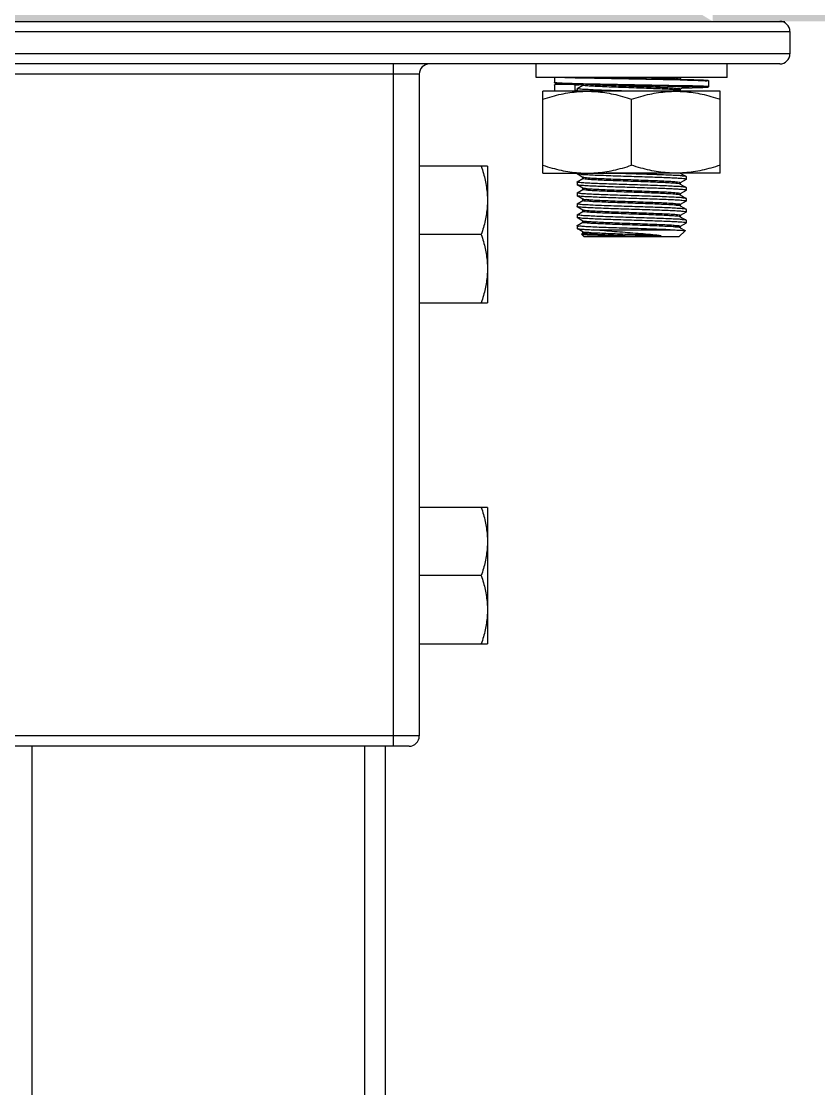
# Model space of a CAD drawing. Extents: x 185245 to 1992634, y -19957 to 755165.
# Drawn here: x 1877353 to 1877790, y 572637 to 573221 of the extents above; entities that cross this region are included whole.
import ezdxf

# ---------------------------------------------------------------- set-up
doc = ezdxf.new("R2010")
doc.units = 0
doc.header["$LTSCALE"] = 1000
doc.header["$MEASUREMENT"] = 0
for name, color, linetype in [('02___PRT_ALL_AXES', 7, 'Continuous'), ('03___PRT_ALL_CURVES', 7, 'Continuous'), ('11122', 7, 'Continuous')]:
    doc.layers.add(name, color=color, linetype=linetype)

msp = doc.modelspace()

# ---------------------------------------------------------------- hatches: boundary and pattern name
at = {"layer": '11122'}
h = msp.add_hatch(dxfattribs=at)
h.set_pattern_fill('AR-CONC', color=256, scale=50, style=0)
h.set_pattern_definition([(50, (1386512.4, 1213028.83), (358.63009, -31.37607), [37.5, -412.5]), (355, (1386512.4, 1213028.83), (-69.37567, 376.09607), [30, -330]), (100.4514, (1386542.3, 1213026.2), (289.25469, 344.71977), [31.8701, -350.57106]), (46.1842, (1386512.4, 1213128.83), (533.62052, -82.7595), [56.25, -618.75]), (96.6356, (1386556.9, 1213121.93), (467.33135, 487.05894), [47.80514, -525.8565]), (351.1842, (1386512.4, 1213128.83), (467.33097, 487.0593), [45, -495]), (21, (1386562.4, 1213103.83), (298.45353, -201.30945), [37.5, -412.5]), (326, (1386562.4, 1213103.83), (121.65767, 362.57502), [30, -330]), (71.4514, (1386587.28, 1213087.05), (420.11131, 161.26525), [31.8701, -350.57106]), (37.5, (1386512.41, 1213028.83), (6.079928, 166.446927), [0, -326, 0, -335, 0, -331.25]), (7.5, (1386512.41, 1213028.83), (131.53477, 197.205856), [0, -191, 0, -318.5, 0, -126.25]), (327.5, (1386400.91, 1213028.83), (266.911218, -11.277436), [0, -125, 0, -390, 0, -517.5]), (317.5, (1386350.9, 1213028.83), (291.593085, 50.05249), [0, -162.5, 0, -259, 0, -367.5])])
edge = h.paths.add_edge_path()
edge.add_line((1874417.97, 573544.25), (1874033.69, 573627.62))
edge.add_line((1874033.69, 573627.62), (1874218.81, 573699.24))
edge.add_line((1874218.81, 573490.95), (1874417.97, 573544.25))
edge.add_line((1874218.81, 573490.95), (1874218.81, 573221.01))
edge.add_line((1874218.81, 573940.13), (1874218.81, 573699.24))
edge.add_line((1874218.81, 573940.13), (1884879.72, 573940.13))
edge.add_line((1874218.81, 573221.01), (1884879.72, 573221.01))
edge.add_line((1878315.2, 573516.96), (1878274.6, 573516.96))
edge.add_line((1878220.87, 573567.05), (1878321.04, 573567.05))
edge.add_line((1878267.31, 573516.96), (1878226.71, 573516.96))
edge.add_line((1878267.31, 573485.09), (1878274.6, 573485.09))
edge.add_line((1878226.71, 573440.23), (1878226.56, 573440.23))
edge.add_line((1878274.6, 573448.67), (1878267.31, 573448.67))
edge.add_line((1878315.35, 573440.23), (1878315.2, 573440.23))
edge.add_line((1878220.87, 573567.05), (1878229.22, 573516.96))
edge.add_line((1878321.04, 573567.05), (1878312.69, 573516.96))
edge.add_line((1878315.35, 573448.67), (1878315.35, 573221.01))
edge.add_line((1878315.2, 573516.96), (1878315.2, 573448.67))
edge.add_line((1878274.6, 573516.96), (1878274.6, 573448.67))
edge.add_line((1878267.31, 573516.96), (1878267.31, 573448.67))
edge.add_line((1878226.71, 573516.96), (1878226.71, 573448.67))
edge.add_line((1878226.56, 573448.67), (1878226.56, 573221.01))
edge.add_line((1877737.55, 573567.34), (1877729.2, 573517.21))
edge.add_line((1877737.55, 573567.34), (1877637.3, 573567.34))
edge.add_line((1877691.07, 573517.21), (1877731.71, 573517.21))
edge.add_line((1877643.15, 573517.21), (1877683.78, 573517.21))
edge.add_line((1877691.07, 573485.31), (1877683.78, 573485.31))
edge.add_line((1877731.71, 573448.86), (1877731.86, 573448.86))
edge.add_line((1877683.78, 573448.86), (1877691.07, 573448.86))
edge.add_line((1877643, 573448.86), (1877643.15, 573448.86))
edge.add_line((1877637.3, 573567.34), (1877645.65, 573517.21))
edge.add_line((1877643, 573448.86), (1877643, 573221.01))
edge.add_line((1877643.15, 573517.21), (1877643.15, 573448.86))
edge.add_line((1877683.78, 573517.21), (1877683.78, 573448.86))
edge.add_line((1877691.07, 573517.21), (1877691.07, 573448.86))
edge.add_line((1877731.71, 573517.21), (1877731.71, 573448.86))
edge.add_line((1877731.86, 573448.86), (1877731.86, 573221.01))
edge.add_line((1877157.56, 573567.34), (1877165.91, 573517.21))
edge.add_line((1877157.56, 573567.34), (1877257.81, 573567.34))
edge.add_line((1877204.04, 573517.21), (1877163.4, 573517.21))
edge.add_line((1877251.96, 573517.21), (1877211.33, 573517.21))
edge.add_line((1877204.04, 573485.31), (1877211.33, 573485.31))
edge.add_line((1877163.4, 573448.86), (1877163.25, 573448.86))
edge.add_line((1877211.33, 573448.86), (1877204.04, 573448.86))
edge.add_line((1877252.11, 573448.86), (1877251.96, 573448.86))
edge.add_line((1877257.81, 573567.34), (1877249.46, 573517.21))
edge.add_line((1877252.11, 573448.86), (1877252.11, 573221.01))
edge.add_line((1877251.96, 573517.21), (1877251.96, 573448.86))
edge.add_line((1877211.33, 573517.21), (1877211.33, 573448.86))
edge.add_line((1877204.04, 573517.21), (1877204.04, 573448.86))
edge.add_line((1877163.4, 573517.21), (1877163.4, 573448.86))
edge.add_line((1877163.25, 573448.86), (1877163.25, 573221.01))
edge.add_line((1880836.24, 573516.96), (1880876.84, 573516.96))
edge.add_line((1880930.57, 573567.05), (1880830.4, 573567.05))
edge.add_line((1880884.13, 573516.96), (1880924.73, 573516.96))
edge.add_line((1880884.13, 573485.09), (1880876.84, 573485.09))
edge.add_line((1880924.73, 573440.23), (1880924.88, 573440.23))
edge.add_line((1880876.84, 573448.67), (1880884.13, 573448.67))
edge.add_line((1880836.09, 573440.23), (1880836.24, 573440.23))
edge.add_line((1880930.57, 573567.05), (1880922.22, 573516.96))
edge.add_line((1880830.4, 573567.05), (1880838.75, 573516.96))
edge.add_line((1880836.09, 573448.67), (1880836.09, 573221.01))
edge.add_line((1880836.24, 573516.96), (1880836.24, 573448.67))
edge.add_line((1880876.84, 573516.96), (1880876.84, 573448.67))
edge.add_line((1880884.13, 573516.96), (1880884.13, 573448.67))
edge.add_line((1880924.73, 573516.96), (1880924.73, 573448.67))
edge.add_line((1880924.88, 573448.67), (1880924.88, 573221.01))
edge.add_line((1881994.19, 573567.34), (1881985.84, 573517.21))
edge.add_line((1881994.19, 573567.34), (1881893.94, 573567.34))
edge.add_line((1881947.71, 573517.21), (1881988.35, 573517.21))
edge.add_line((1881899.79, 573517.21), (1881940.42, 573517.21))
edge.add_line((1881947.71, 573485.31), (1881940.42, 573485.31))
edge.add_line((1881988.35, 573448.86), (1881988.5, 573448.86))
edge.add_line((1881940.42, 573448.86), (1881947.71, 573448.86))
edge.add_line((1881899.64, 573448.86), (1881899.79, 573448.86))
edge.add_line((1881893.94, 573567.34), (1881902.3, 573517.21))
edge.add_line((1881899.64, 573448.86), (1881899.64, 573221.01))
edge.add_line((1881899.79, 573517.21), (1881899.79, 573448.86))
edge.add_line((1881940.42, 573517.21), (1881940.42, 573448.86))
edge.add_line((1881947.71, 573517.21), (1881947.71, 573448.86))
edge.add_line((1881988.35, 573517.21), (1881988.35, 573448.86))
edge.add_line((1881988.5, 573448.86), (1881988.5, 573221.01))
edge.add_line((1881414.2, 573567.34), (1881422.55, 573517.21))
edge.add_line((1881414.2, 573567.34), (1881514.45, 573567.34))
edge.add_line((1881460.68, 573517.21), (1881420.04, 573517.21))
edge.add_line((1881508.61, 573517.21), (1881467.97, 573517.21))
edge.add_line((1881460.68, 573485.31), (1881467.97, 573485.31))
edge.add_line((1881420.04, 573448.86), (1881419.89, 573448.86))
edge.add_line((1881467.97, 573448.86), (1881460.68, 573448.86))
edge.add_line((1881508.76, 573448.86), (1881508.61, 573448.86))
edge.add_line((1881514.45, 573567.34), (1881506.1, 573517.21))
edge.add_line((1881508.76, 573448.86), (1881508.76, 573221.01))
edge.add_line((1881508.61, 573517.21), (1881508.61, 573448.86))
edge.add_line((1881467.97, 573517.21), (1881467.97, 573448.86))
edge.add_line((1881460.68, 573517.21), (1881460.68, 573448.86))
edge.add_line((1881420.04, 573517.21), (1881420.04, 573448.86))
edge.add_line((1881419.89, 573448.86), (1881419.89, 573221.01))
edge.add_line((1885078.89, 573533.92), (1884694.6, 573617.28))
edge.add_line((1884694.6, 573617.28), (1884879.72, 573688.91))
edge.add_line((1884879.72, 573480.61), (1885078.89, 573533.92))
edge.add_line((1884879.72, 573480.61), (1884879.72, 573210.67))
edge.add_line((1884879.72, 573929.79), (1884879.72, 573688.91))
edge.add_line((1884260.93, 573566.81), (1884361.03, 573566.81))
edge.add_line((1884307.34, 573516.76), (1884266.77, 573516.76))
edge.add_line((1884355.19, 573516.76), (1884314.62, 573516.76))
edge.add_line((1884307.34, 573484.91), (1884314.62, 573484.91))
edge.add_line((1884260.93, 573566.81), (1884269.27, 573516.76))
edge.add_line((1884355.19, 573516.76), (1884355.19, 573448.51))
edge.add_line((1884314.62, 573516.76), (1884314.62, 573448.51))
edge.add_line((1884307.34, 573516.76), (1884307.34, 573448.51))
edge.add_line((1884266.77, 573516.76), (1884266.77, 573448.51))
edge.add_line((1884361.03, 573566.81), (1884352.69, 573516.76))
edge.add_line((1884266.77, 573448.51), (1884266.62, 573448.51))
edge.add_line((1884314.62, 573448.51), (1884307.34, 573448.51))
edge.add_line((1884355.34, 573448.51), (1884355.19, 573448.51))
edge.add_line((1884355.34, 573448.51), (1884355.34, 573221.01))
edge.add_line((1884266.62, 573448.51), (1884266.62, 573221.01))

# ---------------------------------------------------------------- linework, layer by layer
at = {"color": 0, "linetype": 'Continuous'}
for p, q in [((1877126.41, 573221.01), (1877771.34, 573221.01)), ((1877120.81, 573215.41), (1877774.14, 573215.41)), ((1877774.14, 573215.41), (1877774.14, 573203.28)), ((1877774.14, 573203.28), (1877120.81, 573203.28)), ((1877768.54, 573197.68), (1877126.41, 573197.68)), ((1877557.14, 572824.34), (1877557.14, 573197.68)), ((1877571.14, 573192.08), (1877323.81, 573192.08)), ((1877571.14, 573192.08), (1877571.14, 572829.94)), ((1877645.24, 573190.21), (1877645.24, 573187.6)), ((1877650.94, 573190.21), (1877656.44, 573190.05)), ((1877656.44, 573190.05), (1877657.45, 573190.03)), ((1877657.45, 573190.03), (1877657.56, 573190.02)), ((1877657.56, 573190.02), (1877657.6, 573190.02)), ((1877657.6, 573190.02), (1877714.01, 573188.98)), ((1877666.53, 573190.21), (1877687.35, 573189.84)), ((1877671.66, 573190.21), (1877676.52, 573190.09)), ((1877671.66, 573190.21), (1877684.69, 573189.9)), ((1877676.52, 573190.09), (1877683.74, 573189.92)), ((1877683.74, 573189.92), (1877687.35, 573189.84)), ((1877684.69, 573189.9), (1877687.35, 573189.84)), ((1877687.35, 573189.84), (1877703.85, 573189.55)), ((1877687.35, 573189.84), (1877687.43, 573189.84)), ((1877714.06, 573189.84), (1877714.06, 573189.34)), ((1877714.06, 573188.98), (1877714.32, 573188.97)), ((1877714.76, 573190.21), (1877714.07, 573189.81)), ((1877714.32, 573188.97), (1877718.02, 573188.88)), ((1877729.61, 573188.34), (1877729.61, 573185.36)), ((1877645.24, 573186.1), (1877645.24, 573186.11)), ((1877645.24, 573186.1), (1877645.24, 573183.12)), ((1877655.88, 573186.48), (1877645.61, 573186.48)), ((1877647.45, 573187.01), (1877646.99, 573187.04)), ((1877648.02, 573186.98), (1877647.45, 573187.01)), ((1877648.68, 573186.95), (1877648.02, 573186.98)), ((1877649.47, 573186.91), (1877648.68, 573186.95)), ((1877650.92, 573186.86), (1877649.47, 573186.91)), ((1877653.4, 573186.78), (1877650.92, 573186.86)), ((1877655.89, 573186.71), (1877653.4, 573186.78)), ((1877669.17, 573186.42), (1877655.89, 573186.71)), ((1877656.28, 573182.81), (1877656.07, 573182.74)), ((1877656.33, 573182.85), (1877656.28, 573182.81)), ((1877656.44, 573183.11), (1877656.33, 573182.85)), ((1877656.44, 573183.12), (1877656.44, 573185.92)), ((1877656.44, 573183.12), (1877656.44, 573183.11)), ((1877657.56, 573182.96), (1877657.15, 573182.93)), ((1877657.56, 573184.24), (1877657.61, 573184.29)), ((1877657.61, 573184.29), (1877660.78, 573186.12)), ((1877660.53, 573186.97), (1877660.8, 573186.96)), ((1877660.79, 573186.1), (1877660.79, 573186.59)), ((1877660.8, 573186.96), (1877660.85, 573186.96)), ((1877660.85, 573186.96), (1877717.25, 573185.92)), ((1877680.24, 573186.23), (1877669.17, 573186.42)), ((1877684.49, 573186.15), (1877680.24, 573186.23)), ((1877684.49, 573186.15), (1877687.43, 573186.1)), ((1877687.43, 573186.1), (1877688.2, 573186.08)), ((1877687.43, 573186.1), (1877688.2, 573186.09)), ((1877688.2, 573186.09), (1877717.01, 573185.54)), ((1877691.04, 573186.02), (1877688.2, 573186.08)), ((1877698.13, 573185.85), (1877691.04, 573186.02)), ((1877702.97, 573185.73), (1877698.13, 573185.85)), ((1877707.02, 573185.62), (1877702.97, 573185.73)), ((1877709.56, 573185.54), (1877707.02, 573185.62)), ((1877711.7, 573185.47), (1877709.56, 573185.54)), ((1877713.46, 573185.4), (1877711.7, 573185.47)), ((1877714.9, 573185.34), (1877713.46, 573185.4)), ((1877714, 573183.16), (1877713.88, 573183.21)), ((1877714.01, 573183.17), (1877714.76, 573182.74)), ((1877714.06, 573183.86), (1877714.06, 573183.17)), ((1877716.52, 573185.25), (1877714.07, 573183.84)), ((1877715.69, 573185.3), (1877714.9, 573185.34)), ((1877720.1, 573184.5), (1877715, 573184.38)), ((1877716.38, 573185.26), (1877715.69, 573185.3)), ((1877716.96, 573185.23), (1877716.38, 573185.26)), ((1877716.52, 573185.26), (1877716.6, 573185.25)), ((1877716.6, 573185.25), (1877717.2, 573185.15)), ((1877717.01, 573185.54), (1877717.24, 573185.54)), ((1877717.24, 573185.54), (1877717.29, 573185.54)), ((1877717.25, 573185.92), (1877717.3, 573185.92)), ((1877723.05, 573184.59), (1877720.1, 573184.5)), ((1877724.76, 573184.65), (1877723.05, 573184.59)), ((1877725.71, 573184.69), (1877724.76, 573184.65)), ((1877726.51, 573184.72), (1877725.71, 573184.69)), ((1877657.61, 573137.49), (1877657.56, 573137.54)), ((1877660.79, 573135.64), (1877657.61, 573137.49)), ((1877660.84, 573135.61), (1877660.79, 573135.64)), ((1877660.79, 573134.93), (1877660.79, 573135.61)), ((1877661.2, 573135.51), (1877660.87, 573135.65)), ((1877714.06, 573137.94), (1877717.25, 573136.1)), ((1877717.29, 573136.05), (1877717.25, 573136.1)), ((1877657.56, 573133.06), (1877657.61, 573133.11)), ((1877657.61, 573131.51), (1877657.56, 573131.57)), ((1877657.61, 573133.11), (1877660.78, 573134.95)), ((1877660.79, 573129.67), (1877657.61, 573131.51)), ((1877714.01, 573131.99), (1877713.89, 573132.04)), ((1877714.01, 573132), (1877714.06, 573131.97)), ((1877714.06, 573132.69), (1877714.06, 573132)), ((1877714.06, 573131.97), (1877717.25, 573130.13)), ((1877717.25, 573134.5), (1877714.07, 573132.66)), ((1877717.29, 573130.07), (1877717.25, 573130.13)), ((1877657.56, 573127.09), (1877657.61, 573127.14)), ((1877657.61, 573125.54), (1877657.56, 573125.59)), ((1877657.61, 573127.14), (1877660.78, 573128.98)), ((1877660.79, 573123.7), (1877657.61, 573125.54)), ((1877660.84, 573129.64), (1877660.79, 573129.67)), ((1877660.79, 573128.95), (1877660.79, 573129.64)), ((1877714.01, 573126.03), (1877714.06, 573126)), ((1877714.06, 573126.71), (1877714.06, 573126.03)), ((1877714.06, 573126), (1877717.25, 573124.15)), ((1877717.25, 573128.53), (1877714.07, 573126.69)), ((1877717.29, 573124.1), (1877717.25, 573124.15)), ((1877657.56, 573121.11), (1877657.61, 573121.17)), ((1877657.61, 573119.57), (1877657.56, 573119.62)), ((1877657.61, 573121.17), (1877660.78, 573123)), ((1877660.79, 573117.72), (1877657.61, 573119.57)), ((1877660.84, 573123.67), (1877660.79, 573123.7)), ((1877660.79, 573122.98), (1877660.79, 573123.67)), ((1877660.96, 573123.62), (1877660.94, 573123.69)), ((1877714.01, 573120.05), (1877714.02, 573120.11)), ((1877714.01, 573120.05), (1877714.06, 573120.02)), ((1877714.06, 573120.74), (1877714.06, 573120.05)), ((1877714.06, 573120.02), (1877717.25, 573118.18)), ((1877717.25, 573122.55), (1877714.07, 573120.72)), ((1877717.29, 573118.13), (1877717.25, 573118.18)), ((1877657.56, 573115.14), (1877657.61, 573115.19)), ((1877657.61, 573113.59), (1877657.56, 573113.65)), ((1877657.61, 573115.19), (1877660.78, 573117.03)), ((1877660.79, 573111.75), (1877657.61, 573113.59)), ((1877660.84, 573117.69), (1877660.79, 573117.72)), ((1877660.79, 573117.01), (1877660.79, 573117.69)), ((1877660.98, 573117.67), (1877660.86, 573117.72)), ((1877714, 573114.06), (1877713.88, 573114.11)), ((1877714.01, 573114.08), (1877714.06, 573114.05)), ((1877714.06, 573114.77), (1877714.06, 573114.08)), ((1877714.06, 573114.05), (1877717.25, 573112.21)), ((1877717.25, 573116.58), (1877714.07, 573114.74)), ((1877717.29, 573112.15), (1877717.25, 573112.21)), ((1877657.56, 573109.17), (1877657.61, 573109.22)), ((1877657.56, 573107.67), (1877657.61, 573107.62)), ((1877657.61, 573109.22), (1877660.78, 573111.06)), ((1877660.79, 573105.78), (1877657.61, 573107.62)), ((1877660.84, 573111.72), (1877660.79, 573111.75)), ((1877660.79, 573111.03), (1877660.79, 573111.72)), ((1877660.92, 573111.62), (1877660.83, 573111.73)), ((1877666.3, 573106.93), (1877708.54, 573106.93)), ((1877713.56, 573103.19), (1877716.82, 573106.45)), ((1877713.92, 573108.06), (1877713.85, 573108.17)), ((1877714.01, 573108.11), (1877714.06, 573108.08)), ((1877714.06, 573108.79), (1877714.06, 573108.11)), ((1877714.06, 573108.08), (1877716.81, 573106.49)), ((1877717.25, 573110.61), (1877714.07, 573108.77)), ((1877716.81, 573106.49), (1877716.82, 573106.45)), ((1877661.29, 573103.19), (1877659.93, 573104.56)), ((1877659.94, 573104.6), (1877660.78, 573105.08)), ((1877660.84, 573105.75), (1877660.79, 573105.78)), ((1877660.79, 573105.06), (1877660.79, 573105.75)), ((1877661.29, 573103.19), (1877713.56, 573103.19)), ((1877683.87, 573103.69), (1877703.58, 573103.69)), ((1877571.14, 572829.94), (1877323.81, 572829.94)), ((1877565.54, 572824.34), (1877329.41, 572824.34))]:
    msp.add_line(p, q, dxfattribs=at)
at = {"color": 7, "linetype": 'Continuous'}
for p, q in [((1877358.96, 572824.34), (1877358.96, 569789.15)), ((1877541.09, 572824.34), (1877541.09, 569789.15)), ((1877552.47, 572824.34), (1877552.47, 569789.15))]:
    msp.add_line(p, q, dxfattribs=at)
at = {"color": 0, "linetype": 'Continuous'}
for points in [[(1877703.85, 573189.55), (1877708.96, 573189.45), (1877713.67, 573189.35)], [(1877713.67, 573189.35), (1877717.89, 573189.25), (1877721.54, 573189.16), (1877724.55, 573189.06), (1877726.8, 573188.96), (1877727.87, 573188.9), (1877728.4, 573188.86), (1877728.72, 573188.83), (1877728.93, 573188.81), (1877729.08, 573188.78), (1877729.18, 573188.77), (1877729.26, 573188.75), (1877729.34, 573188.72), (1877729.42, 573188.68), (1877729.53, 573188.58), (1877729.61, 573188.37), (1877729.61, 573188.34)], [(1877646.99, 573187.04), (1877646.78, 573187.05), (1877646.6, 573187.07), (1877646.43, 573187.08), (1877646.28, 573187.09), (1877646.15, 573187.11), (1877646.03, 573187.12), (1877645.92, 573187.13), (1877645.83, 573187.15), (1877645.75, 573187.16), (1877645.67, 573187.17), (1877645.61, 573187.19), (1877645.54, 573187.21), (1877645.47, 573187.24), (1877645.38, 573187.29), (1877645.27, 573187.45), (1877645.24, 573187.58)], [(1877645.86, 573186.56), (1877646.42, 573186.62), (1877647.39, 573186.68), (1877649.13, 573186.77), (1877651.24, 573186.85)], [(1877657.15, 573182.93), (1877656.98, 573182.91), (1877656.82, 573182.9), (1877656.69, 573182.88), (1877656.57, 573182.87), (1877656.47, 573182.85), (1877656.39, 573182.84), (1877656.32, 573182.83)], [(1877718.59, 573185.05), (1877718.59, 573185.05), (1877718.56, 573185.06), (1877718.51, 573185.07), (1877718.44, 573185.08), (1877718.36, 573185.1), (1877718.25, 573185.11), (1877718.13, 573185.13), (1877717.99, 573185.14), (1877717.82, 573185.16), (1877717.64, 573185.17), (1877717.44, 573185.19), (1877717.21, 573185.21), (1877716.96, 573185.23)], [(1877729.61, 573185.36), (1877729.61, 573185.3), (1877729.51, 573185.1), (1877729.41, 573185.01), (1877729.33, 573184.98), (1877729.27, 573184.95), (1877729.2, 573184.94), (1877729.13, 573184.92), (1877729.05, 573184.91), (1877728.95, 573184.89), (1877728.84, 573184.88), (1877728.71, 573184.87), (1877728.57, 573184.85), (1877728.4, 573184.84), (1877728.21, 573184.82), (1877727.99, 573184.81), (1877727.75, 573184.79), (1877727.49, 573184.77), (1877727.19, 573184.76), (1877726.51, 573184.72)]]:
    msp.add_lwpolyline(points, dxfattribs=at)
for centre, start, end in [((1877768.54, 573215.41), 0, 90), ((1877768.54, 573203.28), 270, 0), ((1877576.74, 573192.08), 90, 180), ((1877565.54, 572829.94), 270, 0)]:
    msp.add_arc(centre, 5.6, start, end, dxfattribs=at)
for points, start_tangent, end_tangent in [([(1877712.87, 573189.36), (1877710.97, 573189.55), (1877707.83, 573189.75), (1877703.77, 573189.95), (1877698.98, 573190.16), (1877697.58, 573190.21)], (-0.998972, 0.045339), (-0.999262, 0.038405)), ([(1877714, 573189.88), (1877714.01, 573189.89), (1877713.06, 573190.1), (1877711.89, 573190.18)], (0.580061, 0.814573), (-0.993596, 0.112994)), ([(1877714.01, 573188.98), (1877714.03, 573188.98)], (0.999751, -0.022298), (0.999751, -0.02232)), ([(1877714.03, 573188.98), (1877714.06, 573188.98)], (0.999751, -0.02232), (0.99975, -0.022351)), ([(1877718.02, 573188.88), (1877721.53, 573188.79), (1877724.65, 573188.69), (1877727.06, 573188.59), (1877728.69, 573188.49), (1877729.51, 573188.39), (1877729.51, 573188.34)], (0.999753, -0.022244), (0.014583, -0.999894)), ([(1877645.24, 573187.6), (1877645.64, 573187.5), (1877646.83, 573187.4), (1877648.7, 573187.31), (1877650.98, 573187.22), (1877653.58, 573187.14), (1877656.33, 573187.07), (1877659.16, 573187), (1877660.53, 573186.97)], (0.000812, -1), (0.999759, -0.021948)), ([(1877645.24, 573186.11), (1877645.27, 573186.24), (1877645.35, 573186.37), (1877645.47, 573186.45), (1877645.61, 573186.48)], (0.022015, 0.999758), (1, 0.000012)), ([(1877645.61, 573182.74), (1877645.47, 573182.77), (1877645.35, 573182.85), (1877645.27, 573182.97), (1877645.24, 573183.12)], (-1, 0.000009), (0, 1)), ([(1877651.23, 573186.85), (1877649.15, 573186.77), (1877647.24, 573186.68), (1877646.02, 573186.58), (1877645.61, 573186.48)], (-0.999134, -0.041598), (-0.00163, -0.999999)), ([(1877657.18, 573186.68), (1877656.96, 573186.66), (1877656.42, 573186.61), (1877656.1, 573186.56), (1877655.93, 573186.52), (1877655.88, 573186.48)], (-0.996851, -0.079298), (-0.000108, -1)), ([(1877655.88, 573186.48), (1877656.05, 573186.45), (1877656.21, 573186.37), (1877656.33, 573186.25), (1877656.41, 573186.09), (1877656.44, 573185.92)], (1, 0.000001), (0, -1)), ([(1877660.78, 573186.3), (1877659.41, 573186.23), (1877658.29, 573186.16), (1877657.5, 573186.1), (1877656.97, 573186.05), (1877656.65, 573186), (1877656.49, 573185.96), (1877656.44, 573185.92)], (-0.998986, -0.045029), (-0.000052, -1)), ([(1877657.56, 573183.29), (1877656.79, 573183.22), (1877656.44, 573183.12)], (-0.986244, -0.165296), (-0.000736, -1)), ([(1877657.56, 573184.23), (1877657.56, 573184.24)], (-0.050503, 0.998724), (0, 1)), ([(1877687.43, 573182.74), (1877681.94, 573182.92), (1877676.23, 573183.11), (1877670.95, 573183.3), (1877666.4, 573183.48), (1877662.69, 573183.67), (1877659.87, 573183.86), (1877658.13, 573184.05), (1877657.56, 573184.23)], (-0.999492, 0.031868), (-0.050502, 0.998724)), ([(1877660.79, 573186.3), (1877660.78, 573186.3)], (-0.998988, -0.044986), (-0.998986, -0.04503)), ([(1877660.82, 573186.3), (1877660.79, 573186.3)], (-0.998993, -0.044859), (-0.998988, -0.044985)), ([(1877713.88, 573183.21), (1877713.53, 573183.31), (1877711.84, 573183.51), (1877709.05, 573183.71), (1877705.3, 573183.91), (1877700.74, 573184.11), (1877695.59, 573184.31), (1877690.08, 573184.51), (1877684.44, 573184.72), (1877678.94, 573184.92), (1877673.82, 573185.12), (1877669.31, 573185.32), (1877665.61, 573185.52), (1877662.88, 573185.72), (1877661.26, 573185.92), (1877660.81, 573186.11)], (-0.943848, 0.33038), (-0.613481, 0.789709)), ([(1877711.26, 573184.29), (1877709.05, 573184.45), (1877705.3, 573184.66), (1877700.74, 573184.86), (1877695.59, 573185.06), (1877690.08, 573185.26), (1877684.44, 573185.46), (1877678.94, 573185.66), (1877673.82, 573185.87), (1877669.31, 573186.07), (1877665.61, 573186.27), (1877662.88, 573186.47), (1877662.1, 573186.51)], (-0.997868, 0.065264), (-0.995147, 0.098398)), ([(1877688.2, 573186.08), (1877688.64, 573186.07), (1877691.84, 573186), (1877695.11, 573185.93), (1877698.45, 573185.85), (1877701.88, 573185.76), (1877705.33, 573185.67), (1877708.76, 573185.57), (1877711.92, 573185.46), (1877714.57, 573185.36), (1877716.52, 573185.26)], (0.999741, -0.022737), (0.990934, -0.134352)), ([(1877714.05, 573183.86), (1877713.53, 573184.05), (1877711.84, 573184.25), (1877711.26, 573184.29)], (-0.48086, 0.876797), (-0.997868, 0.065264)), ([(1877717.29, 573185.54), (1877719.72, 573185.47), (1877723.08, 573185.37), (1877725.74, 573185.28), (1877727.68, 573185.18), (1877728.85, 573185.08), (1877729.24, 573184.98), (1877728.84, 573184.88), (1877727.65, 573184.78), (1877725.7, 573184.69), (1877723.02, 573184.59), (1877719.68, 573184.49), (1877715.96, 573184.4), (1877715, 573184.38)], (0.999709, -0.024139), (-0.999744, -0.022638)), ([(1877717.2, 573185.15), (1877717.99, 573185.14), (1877718.69, 573185.04), (1877718.7, 573184.93), (1877718.02, 573184.82), (1877716.65, 573184.72), (1877715.48, 573184.63)], (0.991548, -0.129742), (-0.99958, -0.028996)), ([(1877717.51, 573185.21), (1877716.3, 573185.09), (1877716.23, 573185.08)], (-0.997933, 0.064259), (-0.990272, -0.139145)), ([(1877717.3, 573185.92), (1877720.01, 573185.85), (1877723.4, 573185.75), (1877726.08, 573185.65), (1877728.04, 573185.55), (1877729.22, 573185.45), (1877729.61, 573185.36)], (0.999719, -0.023686), (0.185176, -0.982705)), ([(1877717.29, 573134.56), (1877716.72, 573134.74), (1877715.02, 573134.93), (1877712.26, 573135.11), (1877708.55, 573135.3), (1877704.02, 573135.49), (1877698.86, 573135.67), (1877693.25, 573135.86), (1877687.43, 573136.05), (1877681.6, 573136.23), (1877676, 573136.42), (1877670.83, 573136.61), (1877666.31, 573136.79), (1877662.59, 573136.98), (1877659.83, 573137.17), (1877658.13, 573137.35), (1877657.57, 573137.47)], (-0.050562, 0.998721), (-0.439744, 0.898123)), ([(1877657.56, 573133.05), (1877657.56, 573133.06)], (-0.050198, 0.998739), (0, 1)), ([(1877717.28, 573130.14), (1877716.73, 573130.26), (1877715.06, 573130.44), (1877712.36, 573130.63), (1877708.71, 573130.81), (1877704.24, 573131), (1877699.08, 573131.19), (1877693.53, 573131.37), (1877687.79, 573131.55), (1877681.98, 573131.74), (1877676.27, 573131.93), (1877671, 573132.12), (1877666.48, 573132.31), (1877662.73, 573132.49), (1877659.89, 573132.68), (1877658.14, 573132.87), (1877657.56, 573133.05)], (-0.44984, 0.893109), (-0.050197, 0.998739)), ([(1877679.7, 573130.32), (1877675.1, 573130.48), (1877670.83, 573130.63), (1877667.01, 573130.79), (1877663.73, 573130.94), (1877661.09, 573131.1), (1877659.15, 573131.26), (1877657.96, 573131.41), (1877657.58, 573131.5)], (-0.999457, 0.032936), (-0.630908, 0.775858)), ([(1877713.89, 573132.04), (1877713.46, 573132.14), (1877711.7, 573132.34), (1877708.86, 573132.54), (1877705.05, 573132.75), (1877700.45, 573132.95), (1877695.28, 573133.15), (1877689.75, 573133.35), (1877684.11, 573133.55), (1877678.63, 573133.75), (1877673.54, 573133.95), (1877669.07, 573134.16), (1877665.42, 573134.36), (1877662.76, 573134.56), (1877661.2, 573134.76), (1877660.82, 573134.95)], (-0.952949, 0.303131), (-0.642644, 0.766165)), ([(1877714.06, 573132.69), (1877713.46, 573132.89), (1877711.7, 573133.09), (1877708.86, 573133.29), (1877705.05, 573133.49), (1877700.45, 573133.69), (1877695.28, 573133.9), (1877689.75, 573134.1), (1877684.11, 573134.3), (1877678.63, 573134.5), (1877673.54, 573134.7), (1877669.07, 573134.9), (1877665.42, 573135.1), (1877662.76, 573135.31), (1877661.2, 573135.51)], (0.000602, 1), (-0.941401, 0.337289)), ([(1877717.29, 573128.59), (1877716.79, 573128.75), (1877715.31, 573128.93), (1877712.89, 573129.1), (1877709.62, 573129.28), (1877705.61, 573129.45), (1877700.99, 573129.63), (1877695.91, 573129.8), (1877690.55, 573129.97), (1877685.08, 573130.15), (1877679.7, 573130.32)], (-0.05872, 0.998275), (-0.999457, 0.032936)), ([(1877717.29, 573134.55), (1877717.29, 573134.56)], (0, 1), (-0.050563, 0.998721)), ([(1877657.56, 573127.08), (1877657.56, 573127.09)], (-0.056644, 0.998394), (0, 1)), ([(1877679.7, 573125.84), (1877674.46, 573126.02), (1877669.64, 573126.2), (1877665.5, 573126.38), (1877662.11, 573126.55), (1877659.61, 573126.73), (1877658.08, 573126.91), (1877657.56, 573127.08)], (-0.999457, 0.032936), (-0.056644, 0.998394)), ([(1877717.29, 573122.62), (1877716.72, 573122.79), (1877715.02, 573122.98), (1877712.26, 573123.17), (1877708.55, 573123.35), (1877704.02, 573123.54), (1877698.86, 573123.73), (1877693.25, 573123.91), (1877687.43, 573124.1), (1877681.6, 573124.29), (1877676, 573124.47), (1877670.83, 573124.66), (1877666.31, 573124.85), (1877662.59, 573125.03), (1877659.83, 573125.22), (1877658.13, 573125.41), (1877657.57, 573125.53)], (-0.050562, 0.998721), (-0.439744, 0.898123)), ([(1877680.53, 573127.71), (1877675.28, 573127.91), (1877670.56, 573128.11), (1877666.6, 573128.31), (1877663.58, 573128.51), (1877661.62, 573128.72), (1877660.81, 573128.92), (1877660.82, 573128.93)], (-0.999318, 0.036929), (0.642637, 0.766171)), ([(1877680.53, 573128.46), (1877675.28, 573128.66), (1877670.56, 573128.86), (1877666.6, 573129.06), (1877663.58, 573129.26), (1877661.62, 573129.46), (1877660.82, 573129.62)], (-0.999318, 0.036929), (-0.631336, 0.77551)), ([(1877717.28, 573124.17), (1877716.68, 573124.29), (1877714.8, 573124.49), (1877711.77, 573124.69), (1877707.81, 573124.88), (1877703.03, 573125.07), (1877697.53, 573125.27), (1877691.6, 573125.46), (1877685.6, 573125.65), (1877679.7, 573125.84)], (-0.402552, 0.915397), (-0.999457, 0.032936)), ([(1877713.97, 573126.66), (1877713.81, 573126.84), (1877712.45, 573127.05), (1877709.98, 573127.25), (1877706.49, 573127.45), (1877702.15, 573127.65), (1877697.16, 573127.85), (1877691.72, 573128.05), (1877686.1, 573128.25), (1877680.53, 573128.46)], (-0.491794, 0.870711), (-0.999318, 0.036929)), ([(1877713.94, 573125.97), (1877713.81, 573126.1), (1877712.45, 573126.3), (1877709.98, 573126.5), (1877706.49, 573126.7), (1877702.15, 573126.9), (1877697.16, 573127.1), (1877691.72, 573127.31), (1877686.1, 573127.51), (1877680.53, 573127.71)], (-0.623148, 0.782104), (-0.999318, 0.036929)), ([(1877717.29, 573128.58), (1877717.29, 573128.59)], (0, 1), (-0.05872, 0.998275)), ([(1877657.56, 573121.1), (1877657.56, 573121.11)], (-0.050245, 0.998737), (0, 1)), ([(1877717.28, 573118.19), (1877716.73, 573118.31), (1877715.06, 573118.5), (1877712.36, 573118.68), (1877708.71, 573118.87), (1877704.25, 573119.05), (1877699.09, 573119.24), (1877693.53, 573119.42), (1877687.8, 573119.61), (1877681.98, 573119.79), (1877676.27, 573119.98), (1877671, 573120.17), (1877666.47, 573120.36), (1877662.73, 573120.55), (1877659.89, 573120.74), (1877658.14, 573120.93), (1877657.56, 573121.1)], (-0.449883, 0.893087), (-0.050246, 0.998737)), ([(1877717.29, 573116.64), (1877716.72, 573116.82), (1877715.02, 573117.01), (1877712.26, 573117.19), (1877708.55, 573117.38), (1877704.02, 573117.57), (1877698.86, 573117.75), (1877693.25, 573117.94), (1877687.43, 573118.13), (1877681.6, 573118.31), (1877676, 573118.5), (1877670.83, 573118.69), (1877666.31, 573118.87), (1877662.59, 573119.06), (1877659.83, 573119.25), (1877658.13, 573119.43), (1877657.57, 573119.55)], (-0.050562, 0.998721), (-0.439744, 0.898123)), ([(1877714.02, 573120.11), (1877713.06, 573120.25), (1877710.97, 573120.46), (1877707.83, 573120.66), (1877703.77, 573120.86), (1877698.98, 573121.06), (1877693.68, 573121.26), (1877688.09, 573121.46), (1877682.48, 573121.66), (1877677.08, 573121.87), (1877672.15, 573122.07), (1877667.9, 573122.27), (1877664.53, 573122.47), (1877662.18, 573122.67), (1877660.96, 573122.87), (1877660.93, 573123)], (-0.394986, 0.918687), (-0.127461, 0.991844)), ([(1877714, 573120.78), (1877714.01, 573120.8), (1877713.06, 573121), (1877710.97, 573121.2), (1877707.83, 573121.4), (1877703.77, 573121.61), (1877698.98, 573121.81), (1877693.68, 573122.01), (1877688.09, 573122.21), (1877682.48, 573122.41), (1877677.08, 573122.61), (1877672.15, 573122.81), (1877667.9, 573123.02), (1877664.53, 573123.22), (1877662.18, 573123.42), (1877660.96, 573123.62)], (0.580286, 0.814413), (-0.375024, 0.927015)), ([(1877717.29, 573122.61), (1877717.29, 573122.62)], (0, 1), (-0.050563, 0.998721)), ([(1877657.56, 573115.13), (1877657.56, 573115.14)], (-0.051676, 0.998664), (0, 1)), ([(1877717.28, 573112.22), (1877716.72, 573112.34), (1877714.96, 573112.53), (1877712.11, 573112.72), (1877708.36, 573112.91), (1877703.85, 573113.09), (1877698.6, 573113.28), (1877692.9, 573113.47), (1877687.08, 573113.66), (1877681.33, 573113.84), (1877675.79, 573114.03), (1877670.64, 573114.21), (1877666.16, 573114.4), (1877662.51, 573114.58), (1877659.79, 573114.77), (1877658.12, 573114.96), (1877657.56, 573115.13)], (-0.43573, 0.900078), (-0.051676, 0.998664)), ([(1877717.29, 573110.67), (1877716.72, 573110.85), (1877715.02, 573111.03), (1877712.26, 573111.22), (1877708.55, 573111.41), (1877704.02, 573111.59), (1877698.86, 573111.78), (1877693.25, 573111.97), (1877687.43, 573112.15), (1877681.6, 573112.34), (1877676, 573112.53), (1877670.83, 573112.71), (1877666.31, 573112.9), (1877662.59, 573113.09), (1877659.83, 573113.27), (1877658.13, 573113.46), (1877657.57, 573113.58)], (-0.050562, 0.998721), (-0.439744, 0.898123)), ([(1877713.88, 573114.11), (1877713.53, 573114.21), (1877711.84, 573114.41), (1877709.05, 573114.61), (1877705.3, 573114.81), (1877700.74, 573115.02), (1877695.59, 573115.22), (1877690.08, 573115.42), (1877684.44, 573115.62), (1877678.94, 573115.82), (1877673.82, 573116.02), (1877669.31, 573116.22), (1877665.61, 573116.43), (1877662.88, 573116.63), (1877661.26, 573116.83), (1877660.81, 573117.02)], (-0.94381, 0.330487), (-0.61327, 0.789874)), ([(1877714.05, 573114.76), (1877713.53, 573114.96), (1877711.84, 573115.16), (1877709.05, 573115.36), (1877705.3, 573115.56), (1877700.74, 573115.76), (1877695.59, 573115.96), (1877690.08, 573116.17), (1877684.44, 573116.37), (1877678.94, 573116.57), (1877673.82, 573116.77), (1877669.31, 573116.97), (1877665.61, 573117.17), (1877662.88, 573117.37), (1877661.26, 573117.58), (1877660.98, 573117.67)], (-0.481675, 0.87635), (-0.930204, 0.367043)), ([(1877717.29, 573116.63), (1877717.29, 573116.64)], (0, 1), (-0.050563, 0.998721)), ([(1877657.61, 573107.63), (1877658.13, 573107.49), (1877659.83, 573107.3), (1877662.59, 573107.11), (1877666.3, 573106.93)], (0.884368, -0.466791), (0.998987, -0.044991)), ([(1877708.54, 573106.93), (1877703.83, 573107.12), (1877698.44, 573107.31), (1877692.6, 573107.51), (1877686.55, 573107.7), (1877680.53, 573107.89), (1877674.8, 573108.09), (1877669.58, 573108.28), (1877665.11, 573108.48), (1877661.56, 573108.67), (1877659.07, 573108.86), (1877657.76, 573109.06), (1877657.69, 573109.21)], (-0.998989, 0.04495), (-0.304567, 0.952491)), ([(1877713.85, 573108.17), (1877712.57, 573108.37), (1877710.15, 573108.57), (1877706.72, 573108.77), (1877702.43, 573108.97), (1877697.47, 573109.17), (1877692.05, 573109.37), (1877686.43, 573109.58), (1877680.85, 573109.78), (1877675.57, 573109.98), (1877670.82, 573110.18), (1877666.81, 573110.38), (1877663.73, 573110.58), (1877661.7, 573110.78), (1877660.83, 573110.99), (1877660.84, 573111)], (-0.621634, 0.783308), (0.628386, 0.777902)), ([(1877713.95, 573108.75), (1877713.85, 573108.91), (1877712.57, 573109.11), (1877710.15, 573109.31), (1877706.72, 573109.52), (1877702.43, 573109.72), (1877697.47, 573109.92), (1877692.05, 573110.12), (1877686.43, 573110.32), (1877680.85, 573110.52), (1877675.57, 573110.73), (1877670.82, 573110.93), (1877666.81, 573111.13), (1877663.73, 573111.33), (1877661.7, 573111.53), (1877660.92, 573111.62)], (-0.345177, 0.938538), (-0.94902, 0.315215)), ([(1877703.58, 573103.69), (1877699.02, 573104.17), (1877693.75, 573104.64), (1877688.12, 573105.1), (1877682.39, 573105.56), (1877676.69, 573106.01), (1877671.21, 573106.47), (1877666.3, 573106.93)], (-0.993618, 0.112801), (-0.995127, 0.098603)), ([(1877708.54, 573106.93), (1877712.15, 573106.81), (1877714.8, 573106.69), (1877716.37, 573106.57), (1877716.83, 573106.47)], (0.999576, -0.029101), (-0.572034, -0.82023)), ([(1877717.29, 573110.66), (1877717.29, 573110.67)], (0, 1), (-0.050563, 0.998721)), ([(1877659.93, 573104.56), (1877660.62, 573104.44), (1877662.41, 573104.31), (1877665.24, 573104.19), (1877668.95, 573104.07), (1877673.46, 573103.94), (1877678.53, 573103.82), (1877683.87, 573103.69)], (0.707102, -0.707111), (0.999741, -0.022759)), ([(1877683.87, 573103.69), (1877678.69, 573103.88), (1877673.85, 573104.08), (1877669.56, 573104.27), (1877665.98, 573104.46), (1877663.27, 573104.65), (1877661.52, 573104.84), (1877660.81, 573105.03), (1877660.82, 573105.04)], (-0.999352, 0.035994), (0.626426, 0.779481)), ([(1877703.58, 573103.69), (1877698.79, 573103.89), (1877693.5, 573104.09), (1877687.94, 573104.29), (1877682.36, 573104.5), (1877677, 573104.7), (1877672.11, 573104.9), (1877667.89, 573105.1), (1877664.54, 573105.3), (1877662.19, 573105.5), (1877660.97, 573105.7), (1877660.94, 573105.78)], (-0.998994, 0.044847), (-0.3027, 0.953086))]:
    msp.add_spline(points, degree=3, dxfattribs=dict(at, start_tangent=start_tangent, end_tangent=end_tangent))
msp.add_open_spline([(1877717.28, 573136.11), (1877717.2, 573136.29), (1877716.18, 573136.14), (1877714.69, 573136.57), (1877711.77, 573136.59), (1877708.11, 573136.83), (1877703.6, 573136.99), (1877698.46, 573137.18), (1877692.87, 573137.37), (1877687.12, 573137.55), (1877681.41, 573137.73), (1877677.43, 573137.86), (1877675.37, 573137.93), (1877675.16, 573137.94)], degree=3, knots=[0, 0, 0, 0, 0.027815, 0.112951, 0.250907, 0.43217, 0.649711, 0.902138, 1.176792, 1.457527, 1.735292, 2.002231, 2.033359, 2.033359, 2.033359, 2.033359], dxfattribs=at)
at = {"layer": '02___PRT_ALL_AXES', "color": 0, "linetype": 'Continuous'}
for p, q in [((1877635.16, 573190.21), (1877635.16, 573197.68)), ((1877739.69, 573190.21), (1877739.69, 573197.68)), ((1877739.69, 573190.21), (1877635.16, 573190.21)), ((1877638.89, 573137.94), (1877638.89, 573182.74)), ((1877735.96, 573182.74), (1877638.89, 573182.74)), ((1877657.56, 573184.24), (1877657.56, 573182.74)), ((1877735.96, 573137.94), (1877735.96, 573182.74)), ((1877687.43, 573142.28), (1877687.43, 573178.41)), ((1877687.43, 573142.28), (1877687.43, 573148.42)), ((1877608.47, 573141.68), (1877571.14, 573141.68)), ((1877608.47, 573141.68), (1877608.47, 573067.01)), ((1877638.89, 573137.94), (1877701.33, 573137.94)), ((1877657.56, 573137.94), (1877657.56, 573137.54)), ((1877735.96, 573137.94), (1877673.52, 573137.94)), ((1877717.29, 573136.05), (1877717.29, 573134.55)), ((1877657.56, 573133.06), (1877657.56, 573131.57)), ((1877717.29, 573130.07), (1877717.29, 573128.58)), ((1877657.56, 573127.09), (1877657.56, 573125.59)), ((1877717.29, 573124.1), (1877717.29, 573122.61)), ((1877657.56, 573121.11), (1877657.56, 573119.62)), ((1877717.29, 573118.13), (1877717.29, 573116.63)), ((1877657.56, 573115.14), (1877657.56, 573113.65)), ((1877657.56, 573109.17), (1877657.56, 573107.67)), ((1877717.29, 573112.15), (1877717.29, 573110.66)), ((1877605.14, 573104.34), (1877571.14, 573104.34)), ((1877571.14, 573067.01), (1877608.47, 573067.01)), ((1877608.47, 572955.01), (1877571.14, 572955.01)), ((1877608.47, 572955.01), (1877608.47, 572880.34)), ((1877605.14, 572917.68), (1877571.14, 572917.68)), ((1877571.14, 572880.34), (1877608.47, 572880.34))]:
    msp.add_line(p, q, dxfattribs=at)
for points, start_tangent, end_tangent in [([(1877638.89, 573178.41), (1877643.95, 573179.96), (1877648.84, 573181.16), (1877653.63, 573182.03), (1877658.4, 573182.56), (1877663.16, 573182.74)], (0.948683, 0.316228), (1, 0.000001)), ([(1877663.16, 573182.74), (1877667.92, 573182.56), (1877672.69, 573182.03), (1877677.49, 573181.16), (1877682.37, 573179.96), (1877687.43, 573178.41)], (1, 0), (0.948683, -0.316228)), ([(1877687.43, 573178.41), (1877692.49, 573179.96), (1877697.37, 573181.16), (1877702.16, 573182.03), (1877706.93, 573182.56), (1877711.69, 573182.74)], (0.948683, 0.316228), (1, 0.000001)), ([(1877711.69, 573182.74), (1877716.46, 573182.56), (1877721.22, 573182.03), (1877726.02, 573181.16), (1877730.9, 573179.96), (1877735.96, 573178.41)], (1, 0), (0.948683, -0.316228)), ([(1877605.14, 573141.68), (1877606.33, 573137.78), (1877607.25, 573134.03), (1877607.92, 573130.34), (1877608.33, 573126.67), (1877608.47, 573123.01)], (0.316228, -0.948683), (0, -1)), ([(1877638.89, 573142.28), (1877643.95, 573140.73), (1877648.84, 573139.52), (1877653.63, 573138.65), (1877658.4, 573138.12), (1877663.16, 573137.94)], (0.948683, -0.316228), (1, -0.000001)), ([(1877663.16, 573137.94), (1877667.92, 573138.12), (1877672.69, 573138.65), (1877677.49, 573139.53), (1877682.37, 573140.73), (1877687.43, 573142.28)], (1, 0), (0.948683, 0.316228)), ([(1877711.69, 573137.94), (1877706.93, 573138.12), (1877702.16, 573138.65), (1877697.37, 573139.53), (1877692.49, 573140.73), (1877687.43, 573142.28)], (-1, 0), (-0.948683, 0.316228)), ([(1877735.96, 573142.28), (1877730.9, 573140.73), (1877726.02, 573139.52), (1877721.22, 573138.65), (1877716.46, 573138.12), (1877711.69, 573137.94)], (-0.948683, -0.316228), (-1, -0.000001)), ([(1877608.47, 573123.01), (1877608.33, 573119.35), (1877607.92, 573115.68), (1877607.25, 573111.99), (1877606.33, 573108.24), (1877605.14, 573104.34)], (-0.000001, -1), (-0.316228, -0.948683)), ([(1877605.14, 573104.34), (1877606.33, 573100.45), (1877607.25, 573096.69), (1877607.92, 573093.01), (1877608.33, 573089.34), (1877608.47, 573085.68)], (0.316228, -0.948683), (0, -1)), ([(1877608.47, 573085.68), (1877608.33, 573082.01), (1877607.92, 573078.35), (1877607.25, 573074.66), (1877606.33, 573070.9), (1877605.14, 573067.01)], (-0.000001, -1), (-0.316228, -0.948683)), ([(1877605.14, 572955.01), (1877606.33, 572951.12), (1877607.25, 572947.36), (1877607.92, 572943.67), (1877608.33, 572940.01), (1877608.47, 572936.34)], (0.316228, -0.948683), (0, -1)), ([(1877608.47, 572936.34), (1877608.33, 572932.68), (1877607.92, 572929.01), (1877607.25, 572925.32), (1877606.33, 572921.57), (1877605.14, 572917.68)], (-0.000001, -1), (-0.316228, -0.948683)), ([(1877605.14, 572917.68), (1877606.33, 572913.78), (1877607.25, 572910.03), (1877607.92, 572906.34), (1877608.33, 572902.67), (1877608.47, 572899.01)], (0.316228, -0.948683), (0, -1)), ([(1877608.47, 572899.01), (1877608.33, 572895.35), (1877607.92, 572891.68), (1877607.25, 572887.99), (1877606.33, 572884.24), (1877605.14, 572880.34)], (-0.000001, -1), (-0.316228, -0.948683))]:
    msp.add_spline(points, degree=3, dxfattribs=dict(at, start_tangent=start_tangent, end_tangent=end_tangent))
at = {"layer": '03___PRT_ALL_CURVES', "color": 0, "linetype": 'Continuous'}
for p, q in [((1877608.47, 573141.68), (1877608.47, 573067.01)), ((1877608.47, 572955.01), (1877608.47, 572880.34))]:
    msp.add_line(p, q, dxfattribs=at)

doc.saveas('drawing.dxf')
